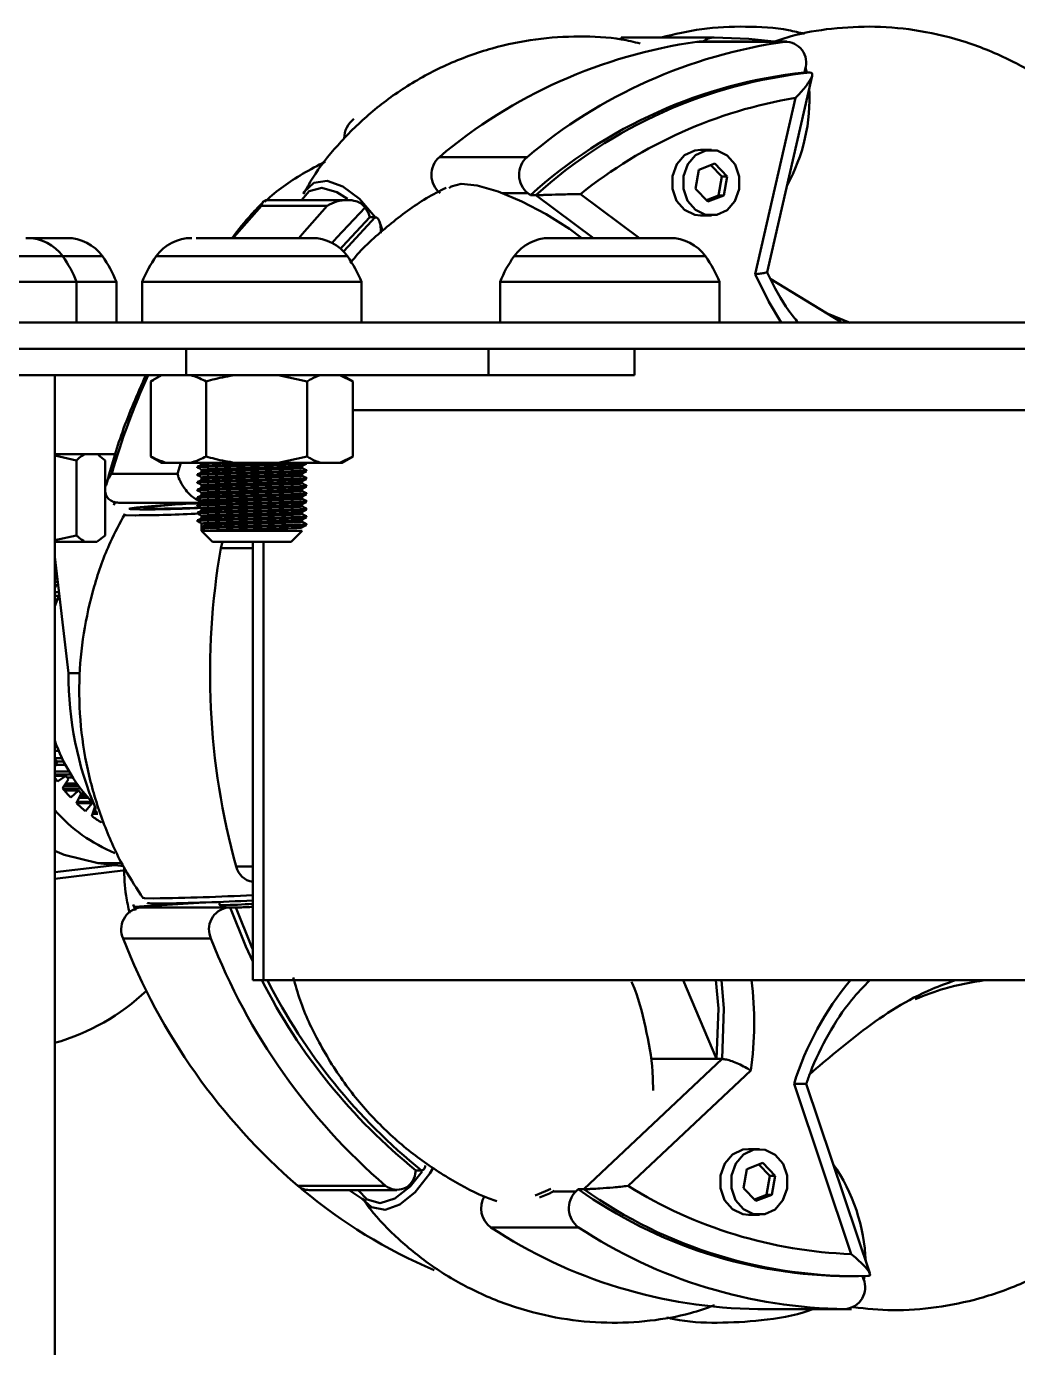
# Model space of a CAD drawing. Header units: millimetres. Extents: x 263 to 2983, y 441 to 2500.
# Drawn here: x 1021.9 to 1067.1, y 2439.3 to 2499.6 of the extents above; entities that cross this region are included whole.
import ezdxf

# ---------------------------------------------------------------- set-up
doc = ezdxf.new("R2010")
doc.units = ezdxf.units.MM
doc.header["$LTSCALE"] = 0.5
doc.layers.add('BOL', color=7, linetype='Continuous', lineweight=50)

msp = doc.modelspace()

# ---------------------------------------------------------------- linework, layer by layer
at = {"layer": 'BOL'}
for p, q in [((1048.983, 2499.096), (1049.216, 2499.096)), ((1049.104, 2499.087), (1048.983, 2499.096)), ((1049.225, 2499.096), (1053.225, 2499.096)), ((1052.444, 2498.901), (1052.545, 2498.907)), ((1056.444, 2498.901), (1052.444, 2498.901)), ((1056.545, 2498.907), (1052.545, 2498.907)), ((1055.64, 2488.393), (1057.692, 2497.348)), ((1057.347, 2497.498), (1057.382, 2497.652)), ((1057.597, 2497.498), (1057.347, 2497.498)), ((1055.092, 2488.294), (1056.936, 2496.342)), ((1053.098, 2493.976), (1052.598, 2493.976)), ((1040.696, 2493.645), (1044.696, 2493.645)), ((1052.524, 2493.062), (1052.371, 2492.195)), ((1053.251, 2493.343), (1052.524, 2493.062)), ((1053.575, 2492.757), (1053.069, 2493.273)), ((1053.825, 2492.757), (1053.251, 2493.343)), ((1053.422, 2491.889), (1053.575, 2492.757)), ((1053.575, 2492.757), (1053.825, 2492.757)), ((1053.672, 2491.889), (1053.825, 2492.757)), ((1044.732, 2491.992), (1043.573, 2491.992)), ((1044.732, 2491.992), (1044.848, 2491.906)), ((1045.098, 2491.906), (1044.848, 2491.906)), ((1047.725, 2489.95), (1045.098, 2491.906)), ((1047.13, 2491.955), (1049.823, 2489.95)), ((1052.371, 2492.195), (1052.945, 2491.609)), ((1052.876, 2491.679), (1053.422, 2491.889)), ((1052.945, 2491.609), (1053.672, 2491.889)), ((1053.422, 2491.889), (1053.672, 2491.889)), ((1035.581, 2491.418), (1032.581, 2491.418)), ((1036.502, 2491.683), (1032.834, 2491.683)), ((1037.476, 2491.045), (1037.525, 2490.896)), ((1037.775, 2490.896), (1037.525, 2490.896)), ((1038.114, 2490.264), (1037.971, 2490.689)), ((1052.598, 2490.976), (1053.098, 2490.976)), ((1021.838, 2489.95), (1021.894, 2489.95)), ((1021.894, 2489.95), (1023.707, 2489.95)), ((1029.61, 2489.95), (1033.186, 2489.95)), ((1032.517, 2489.95), (1032.956, 2489.95)), ((1033.186, 2489.95), (1034.884, 2489.95)), ((1045.727, 2489.95), (1046.651, 2489.95)), ((1046.651, 2489.95), (1050.518, 2489.95)), ((1050.518, 2489.95), (1051.207, 2489.95)), ((1014.79, 2489.116), (1023.518, 2489.116)), ((1023.518, 2489.116), (1025.331, 2489.116)), ((1027.78, 2489.116), (1028.108, 2489.116)), ((1028.108, 2489.116), (1036.508, 2489.116)), ((1044.103, 2489.116), (1051.734, 2489.116)), ((1051.734, 2489.116), (1052.831, 2489.116)), ((1014.154, 2487.95), (1024.154, 2487.95)), ((1024.154, 2486.096), (1024.154, 2487.95)), ((1024.154, 2487.95), (1025.967, 2487.95)), ((1025.967, 2486.096), (1025.967, 2487.95)), ((1027.144, 2487.95), (1027.144, 2486.096)), ((1027.144, 2487.95), (1027.52, 2487.95)), ((1027.52, 2487.95), (1037.144, 2487.95)), ((1037.144, 2486.096), (1037.144, 2487.95)), ((1043.467, 2487.95), (1043.467, 2486.096)), ((1043.467, 2487.95), (1052.21, 2487.95)), ((1052.21, 2487.95), (1053.467, 2487.95)), ((1053.467, 2486.096), (1053.467, 2487.95)), ((1055.814, 2488.077), (1058.999, 2486.124)), ((1058.356, 2486.518), (1059.431, 2486.076)), ((1174.154, 2486.096), (444.154, 2486.096)), ((1174.154, 2484.896), (444.154, 2484.896)), ((1029.154, 2484.896), (1029.154, 2483.696)), ((1042.934, 2484.896), (1042.934, 2483.696)), ((1049.595, 2483.696), (1049.595, 2484.896)), ((1009.154, 2483.696), (1029.154, 2483.696)), ((1023.154, 2283.896), (1023.154, 2483.696)), ((1028.025, 2483.696), (1027.525, 2483.407)), ((1027.661, 2483.469), (1027.532, 2483.407)), ((1029.154, 2483.696), (1042.934, 2483.696)), ((1033.345, 2483.696), (1034.67, 2483.407)), ((1036.157, 2483.696), (1036.756, 2483.407)), ((1036.763, 2483.407), (1036.263, 2483.696)), ((1042.934, 2483.696), (1049.595, 2483.696)), ((1027.532, 2483.407), (1027.532, 2479.985)), ((1030.059, 2483.407), (1030.059, 2479.985)), ((1034.67, 2483.407), (1034.67, 2479.985)), ((1036.756, 2483.407), (1036.756, 2479.985)), ((1110.625, 2482.096), (1036.756, 2482.096)), ((1025.933, 2480.096), (1023.154, 2480.096)), ((1023.154, 2480.031), (1024.153, 2479.807)), ((1024.153, 2479.807), (1024.153, 2476.385)), ((1025.151, 2480.042), (1025.456, 2479.807)), ((1025.456, 2479.807), (1025.456, 2476.385)), ((1027.525, 2479.985), (1028.025, 2479.696)), ((1027.661, 2479.923), (1027.532, 2479.985)), ((1033.345, 2479.696), (1034.67, 2479.985)), ((1036.157, 2479.696), (1036.756, 2479.985)), ((1036.263, 2479.696), (1036.763, 2479.985)), ((1028.258, 2479.696), (1028.025, 2479.696)), ((1028.258, 2479.696), (1029.333, 2479.696)), ((1028.756, 2479.19), (1028.905, 2479.696)), ((1031.384, 2479.696), (1029.333, 2479.696)), ((1029.844, 2479.696), (1029.844, 2479.637)), ((1029.844, 2479.374), (1029.844, 2479.287)), ((1031.384, 2479.696), (1033.345, 2479.696)), ((1035.27, 2479.696), (1033.345, 2479.696)), ((1034.444, 2479.462), (1034.444, 2479.548)), ((1034.444, 2479.112), (1034.444, 2479.198)), ((1035.27, 2479.696), (1036.157, 2479.696)), ((1036.263, 2479.696), (1036.157, 2479.696)), ((1025.756, 2479.19), (1028.756, 2479.19)), ((1029.844, 2479.024), (1029.844, 2478.937)), ((1029.844, 2478.674), (1029.844, 2478.587)), ((1034.444, 2478.762), (1034.444, 2478.848)), ((1029.844, 2478.324), (1029.844, 2478.237)), ((1034.444, 2478.412), (1034.444, 2478.498)), ((1034.444, 2478.062), (1034.444, 2478.148)), ((1025.908, 2477.95), (1025.853, 2477.761)), ((1026.078, 2477.876), (1029.866, 2477.876)), ((1026.545, 2477.599), (1026.604, 2477.578)), ((1027.375, 2477.605), (1027.626, 2477.6)), ((1029.367, 2477.844), (1029.363, 2477.876)), ((1029.821, 2477.921), (1029.844, 2477.914)), ((1029.844, 2477.974), (1029.844, 2477.887)), ((1029.844, 2477.624), (1029.844, 2477.537)), ((1034.444, 2477.712), (1034.444, 2477.798)), ((1034.444, 2477.362), (1034.444, 2477.448)), ((1029.844, 2477.274), (1029.844, 2477.187)), ((1029.844, 2476.924), (1029.844, 2476.751)), ((1034.444, 2477.012), (1034.444, 2477.098)), ((1023.154, 2476.161), (1024.153, 2476.385)), ((1025.082, 2476.096), (1025.456, 2476.385)), ((1029.842, 2476.705), (1029.842, 2476.749)), ((1029.844, 2476.704), (1029.844, 2476.596)), ((1029.844, 2476.596), (1030.344, 2476.096)), ((1029.844, 2476.596), (1034.444, 2476.596)), ((1033.944, 2476.096), (1034.444, 2476.596)), ((1024.527, 2476.096), (1023.154, 2476.096)), ((1024.527, 2476.096), (1025.082, 2476.096)), ((1030.344, 2476.096), (1033.944, 2476.096)), ((1032.183, 2475.802), (1030.73, 2475.802)), ((1032.183, 2476.096), (1032.183, 2456.096)), ((1032.683, 2456.096), (1032.683, 2476.096)), ((1023.779, 2470.096), (1023.154, 2475.41)), ((1023.154, 2474.693), (1023.238, 2474.693)), ((1023.154, 2474.425), (1023.27, 2474.425)), ((1023.154, 2474.272), (1023.288, 2474.272)), ((1023.154, 2474.183), (1023.223, 2474.104)), ((1023.223, 2474.104), (1023.154, 2473.981)), ((1023.154, 2473.794), (1023.344, 2473.794)), ((1023.209, 2474.12), (1023.306, 2474.12)), ((1023.336, 2473.626), (1023.154, 2473.16)), ((1023.154, 2473.626), (1023.337, 2473.626)), ((1023.154, 2473.459), (1023.268, 2473.459)), ((1023.779, 2470.096), (1024.315, 2470.096)), ((1023.154, 2466.737), (1023.266, 2466.737)), ((1023.154, 2466.566), (1023.336, 2466.566)), ((1023.154, 2466.562), (1023.338, 2466.562)), ((1023.154, 2466.231), (1023.488, 2466.231)), ((1023.154, 2466.145), (1023.182, 2466.159)), ((1023.154, 2466.159), (1023.182, 2466.159)), ((1023.154, 2465.846), (1023.279, 2465.993)), ((1023.182, 2466.159), (1023.279, 2465.993)), ((1023.231, 2466.076), (1023.564, 2466.076)), ((1023.154, 2465.617), (1023.813, 2465.617)), ((1023.154, 2465.479), (1023.896, 2465.479)), ((1023.154, 2465.411), (1023.668, 2465.411)), ((1023.217, 2465.92), (1023.644, 2465.92)), ((1023.287, 2465.158), (1023.668, 2465.411)), ((1023.668, 2465.411), (1023.782, 2465.261)), ((1023.723, 2465.34), (1023.983, 2465.34)), ((1023.517, 2464.857), (1023.782, 2465.261)), ((1023.535, 2464.834), (1024.335, 2464.834)), ((1023.581, 2464.955), (1024.246, 2464.955)), ((1023.611, 2464.743), (1024.233, 2464.743)), ((1023.659, 2465.073), (1024.161, 2465.073)), ((1023.884, 2464.434), (1024.233, 2464.743)), ((1024.233, 2464.743), (1024.364, 2464.611)), ((1024.146, 2464.17), (1024.364, 2464.611)), ((1024.152, 2464.164), (1024.869, 2464.164)), ((1024.176, 2464.231), (1024.842, 2464.231)), ((1024.265, 2464.412), (1024.678, 2464.412)), ((1024.314, 2464.511), (1024.593, 2464.511)), ((1024.363, 2464.609), (1024.512, 2464.609)), ((1024.557, 2463.806), (1024.869, 2464.164)), ((1024.846, 2463.583), (1024.992, 2463.994)), ((1024.882, 2463.685), (1025.125, 2463.685)), ((1024.938, 2463.842), (1025.057, 2463.842)), ((1024.947, 2463.757), (1024.945, 2463.842)), ((1024.947, 2463.757), (1025.093, 2463.757)), ((1024.947, 2463.757), (1025.104, 2463.733)), ((1024.957, 2463.894), (1025.034, 2463.894)), ((1024.975, 2463.945), (1025.012, 2463.945)), ((1025.295, 2463.284), (1025.305, 2463.298)), ((1023.154, 2461.024), (1025.904, 2461.35)), ((1026.294, 2461.304), (1025.133, 2461.442)), ((1025.133, 2461.442), (1026.229, 2461.442)), ((1031.429, 2461.276), (1032.183, 2461.276)), ((1023.154, 2460.727), (1026.39, 2461.111)), ((1026.735, 2459.548), (1026.838, 2459.283)), ((1026.908, 2459.416), (1027.158, 2459.416)), ((1027.02, 2459.407), (1027.158, 2459.416)), ((1027.02, 2459.407), (1031.02, 2459.407)), ((1027.328, 2459.475), (1029.725, 2459.63)), ((1030.664, 2459.665), (1030.671, 2459.529)), ((1031.02, 2459.407), (1031.158, 2459.416)), ((1031.408, 2459.416), (1031.158, 2459.416)), ((1030.282, 2457.991), (1026.282, 2457.991)), ((1032.183, 2456.096), (1032.683, 2456.096)), ((1110.625, 2456.096), (1032.683, 2456.096)), ((1053.338, 2452.502), (1051.817, 2456.096)), ((1047.279, 2446.565), (1053.588, 2452.502)), ((1053.338, 2452.502), (1050.324, 2452.502)), ((1053.588, 2452.502), (1053.338, 2452.502)), ((1054.895, 2451.971), (1049.306, 2446.712)), ((1059.473, 2443.606), (1056.868, 2451.369)), ((1060.322, 2442.727), (1057.421, 2451.373)), ((1055.287, 2448.394), (1054.787, 2448.394)), ((1039.363, 2446.687), (1039.908, 2447.374)), ((1039.629, 2447.421), (1039.594, 2447.267)), ((1039.879, 2447.421), (1039.629, 2447.421)), ((1054.713, 2447.481), (1054.56, 2446.614)), ((1055.44, 2447.762), (1054.713, 2447.481)), ((1055.764, 2447.175), (1055.258, 2447.691)), ((1056.014, 2447.175), (1055.44, 2447.762)), ((1034.244, 2446.717), (1038.244, 2446.717)), ((1055.611, 2446.308), (1055.764, 2447.175)), ((1055.764, 2447.175), (1056.014, 2447.175)), ((1055.861, 2446.308), (1056.014, 2447.175)), ((1034.347, 2446.642), (1034.44, 2446.553)), ((1034.757, 2446.523), (1038.757, 2446.523)), ((1045.257, 2446.188), (1045.712, 2446.372)), ((1045.712, 2446.372), (1045.932, 2446.481)), ((1045.899, 2446.465), (1046.922, 2446.465)), ((1047.029, 2446.565), (1046.922, 2446.465)), ((1047.279, 2446.565), (1047.029, 2446.565)), ((1054.56, 2446.614), (1055.134, 2446.027)), ((1055.066, 2446.097), (1055.611, 2446.308)), ((1055.134, 2446.027), (1055.861, 2446.308)), ((1055.611, 2446.308), (1055.861, 2446.308)), ((1054.787, 2445.394), (1055.287, 2445.394)), ((1047.045, 2444.818), (1043.045, 2444.818)), ((1059.354, 2442.596), (1059.604, 2442.596)), ((1060.037, 2442.458), (1059.989, 2442.6)), ((1060.083, 2442.602), (1060.047, 2442.425)), ((1055.225, 2441.096), (1059.225, 2441.096)), ((1059.234, 2441.096), (1059.483, 2441.096))]:
    msp.add_line(p, q, dxfattribs=at)
at = {"layer": 'BOL', "flags": 128}
for points in [[(1048.894, 2499.022), (1049.016, 2499.067), (1049.225, 2499.096)], [(1053.225, 2499.096), (1054.815, 2499.029), (1055.963, 2498.907)], [(1056.225, 2498.907), (1056.013, 2498.908), (1056.008, 2498.907)], [(1057.454, 2497.498), (1057.438, 2497.559), (1057.394, 2497.713)], [(1052.598, 2493.976), (1052.35, 2493.948), (1051.881, 2493.726), (1051.521, 2493.314), (1051.325, 2492.775), (1051.323, 2492.189), (1051.515, 2491.648), (1051.872, 2491.232), (1052.339, 2491.006), (1052.598, 2490.976)], [(1054.371, 2492.177), (1054.373, 2492.762), (1054.181, 2493.304), (1053.824, 2493.719), (1053.357, 2493.946), (1052.85, 2493.948), (1052.381, 2493.726), (1052.021, 2493.314), (1051.825, 2492.775), (1051.823, 2492.189), (1052.015, 2491.648), (1052.372, 2491.232), (1052.839, 2491.006), (1053.346, 2491.003), (1053.815, 2491.225), (1054.175, 2491.637), (1054.371, 2492.177)], [(1037.807, 2490.865), (1037.788, 2490.892), (1037.051, 2491.734), (1036.296, 2492.303), (1035.586, 2492.554), (1034.977, 2492.466), (1034.519, 2492.045), (1034.486, 2491.992)], [(1036.51, 2491.738), (1036.025, 2492.047), (1035.335, 2492.24), (1034.761, 2492.081), (1034.405, 2491.683)], [(1041.148, 2492.217), (1041.228, 2492.299), (1041.683, 2492.424), (1042.419, 2492.344), (1043.371, 2492.067), (1044.454, 2491.617), (1045.571, 2491.034), (1046.624, 2490.37), (1047.2, 2489.945)], [(1032.581, 2491.418), (1031.446, 2490.13), (1031.297, 2489.95)], [(1034.304, 2489.958), (1034.446, 2490.13), (1035.581, 2491.418)], [(1037.315, 2491.348), (1036.027, 2489.975), (1035.809, 2489.723)], [(1036.194, 2489.461), (1036.281, 2489.562), (1037.525, 2490.896)], [(1036.332, 2489.329), (1036.531, 2489.562), (1037.775, 2490.896)], [(1056.289, 2486.096), (1055.714, 2487.038), (1055.092, 2488.294)], [(1029.678, 2477.862), (1029.678, 2477.861), (1028.519, 2477.791), (1027.563, 2477.722), (1026.892, 2477.659), (1026.568, 2477.61), (1026.545, 2477.599)], [(1026.604, 2477.578), (1026.619, 2477.577), (1027.04, 2477.564)], [(1027.209, 2477.631), (1027.261, 2477.612), (1027.375, 2477.605)], [(1026.306, 2477.336), (1026.398, 2477.313), (1026.832, 2477.3)], [(1030.73, 2475.802), (1030.796, 2476.032), (1030.825, 2476.096)], [(1025.133, 2461.442), (1023.592, 2461.816), (1023.154, 2461.996)], [(1027.175, 2459.849), (1027.243, 2459.84), (1027.677, 2459.827)], [(1030.671, 2459.529), (1030.679, 2459.526), (1030.805, 2459.522)], [(1032.183, 2456.956), (1031.872, 2457.637), (1031.158, 2459.416)], [(1032.183, 2457.501), (1032.122, 2457.637), (1031.408, 2459.416)], [(1053.338, 2452.502), (1053.421, 2454.8), (1053.308, 2456.096)], [(1053.588, 2452.502), (1053.671, 2454.8), (1053.558, 2456.096)], [(1054.787, 2448.394), (1054.539, 2448.367), (1054.07, 2448.145), (1053.71, 2447.733), (1053.514, 2447.193), (1053.512, 2446.608), (1053.704, 2446.066), (1054.061, 2445.651), (1054.528, 2445.425), (1054.787, 2445.394)], [(1056.56, 2446.596), (1056.562, 2447.181), (1056.37, 2447.722), (1056.013, 2448.138), (1055.546, 2448.364), (1055.039, 2448.367), (1054.57, 2448.145), (1054.21, 2447.733), (1054.014, 2447.193), (1054.012, 2446.608), (1054.204, 2446.066), (1054.561, 2445.651), (1055.028, 2445.425), (1055.535, 2445.422), (1056.004, 2445.644), (1056.364, 2446.056), (1056.56, 2446.596)], [(1039.599, 2446.426), (1040.259, 2447.279), (1040.417, 2447.54)], [(1036.995, 2446.523), (1037.408, 2446.089), (1038, 2445.93), (1038.671, 2446.135), (1039.363, 2446.687)], [(1037.341, 2446.023), (1037.173, 2446.131), (1036.589, 2446.523)], [(1037.18, 2446.124), (1037.608, 2445.748), (1038.218, 2445.628), (1038.9, 2445.86), (1039.599, 2446.426)], [(1045.068, 2446.269), (1045.543, 2446.47), (1045.786, 2446.586)]]:
    msp.add_lwpolyline(points, dxfattribs=at)
at = {"layer": 'BOL'}
for centre, radius, start, end in [((1053.228, 2498.302), 0.794, 90.24601, 130.2745), ((1055.706, 2475.852), 23.278, 98.05553, 130.15094), ((1059.706, 2475.852), 23.278, 98.05553, 130.15094), ((1056.469, 2497.943), 0.958, 342.31242, 91.47023), ((1059.677, 2475.524), 22.097, 96.0547, 132.15191), ((1059.927, 2475.524), 22.097, 96.05469, 132.15192), ((1049.293, 2496.341), 8.283, 331.09498, 3.09156), ((1060.432, 2475.375), 21.257, 99.46687, 128.73954), ((1037.406, 2494.525), 1.046, 125.23883, 181.97652), ((1041.416, 2492.834), 1.084, 131.58778, 230.91023), ((1045.416, 2492.834), 1.084, 131.58778, 230.91023), ((1036.491, 2490.718), 1.037, 18.37341, 37.39251), ((1021.894, 2487.95), 2, 35.69246, 90), ((1023.707, 2487.95), 2, 35.69246, 90), ((1029.404, 2487.95), 2, 90, 144.30754), ((1034.884, 2487.95), 2, 35.69246, 90), ((1045.727, 2487.95), 2, 90, 144.30754), ((1051.207, 2487.95), 2, 35.69246, 90), ((1019.154, 2485.981), 5.373, 21.48631, 35.69246), ((1020.967, 2485.981), 5.373, 21.48631, 35.69246), ((1032.144, 2485.981), 5.373, 144.30754, 158.51369), ((1032.144, 2485.981), 5.373, 21.48631, 35.69246), ((1048.467, 2485.981), 5.373, 144.30754, 158.51369), ((1048.467, 2485.981), 5.373, 21.48631, 35.69246), ((1056.072, 2470.541), 31.526, 155.3371, 164.07681), ((1026.079, 2478.637), 0.76, 250.1883, 269.93619), ((1026.513, 2549.124), 71.562, 270.42214, 272.65995), ((1030.123, 2458.475), 19.376, 91.00077, 98.64949), ((1027.19, 2536.873), 59.274, 270.42222, 272.51777), ((1026.311, 2551.439), 74.141, 270.40252, 272.65199), ((1063.531, 2470.1), 33.293, 170.13858, 195.3688), ((1039.564, 2470.061), 15.784, 179.87268, 202.90357), ((1030.812, 2469.741), 8.123, 199.47739, 223.64031), ((1029.466, 2469.63), 7.628, 214.15078, 215.89734), ((1029.196, 2469.421), 7.286, 218.79205, 223.19653), ((1028.907, 2469.138), 6.881, 226.21492, 230.79203), ((1028.801, 2468.845), 7.535, 221.46037, 247.33186), ((1028.681, 2468.845), 6.511, 233.91802, 238.66894), ((1032.311, 2461.48), 0.906, 193.0216, 261.84519), ((1026.367, 2565.463), 105.644, 270.71071, 273.15583), ((1027.192, 2458.417), 1.005, 99.8148, 205.08225), ((1026.64, 2560.325), 100.741, 270.72192, 273.1537), ((1031.192, 2458.417), 1.005, 99.81506, 205.08222), ((1030.398, 2486.209), 26.69, 270.8743, 273.8349), ((1052.893, 2468.337), 28.552, 201.24455, 229.21958), ((1056.893, 2468.337), 28.552, 201.24455, 229.21958), ((1056.324, 2468.119), 26.592, 206.88047, 231.1099), ((1056.574, 2468.119), 26.592, 206.88047, 231.1099), ((1039.262, 2454.179), 15.788, 351.96189, 6.97332), ((1070.341, 2447.105), 14.132, 140.48776, 162.43873), ((1020.396, 2462.942), 10.094, 285.85317, 313.48396), ((1038.764, 2447.372), 0.836, 231.57278, 352.82138), ((1051.843, 2442.962), 8.3, 2.18369, 34.9137), ((1034.762, 2447.312), 0.789, 228.96247, 269.60158), ((1060.209, 2464.208), 20.615, 238.06877, 267.95132), ((1049.897, 2465.045), 24.101, 230.1086, 246.94999), ((1043.688, 2445.695), 1.088, 149.43322, 233.77501), ((1047.681, 2445.693), 1.082, 134.52659, 233.99284), ((1059.467, 2464.07), 21.474, 234.60368, 269.69678), ((1059.702, 2464.038), 21.44, 234.5893, 271.43076), ((1055.465, 2463.674), 22.579, 236.62917, 269.39092), ((1059.465, 2463.674), 22.579, 236.62917, 269.39091), ((1059.123, 2442.08), 0.989, 275.89626, 22.47168)]:
    msp.add_arc(centre, radius, start, end, dxfattribs=at)
for points, knots in [([(1049.852, 2498.827), (1049.568, 2498.892), (1048.671, 2499.099), (1047.061, 2499.18), (1045.079, 2499.059), (1043.031, 2498.631), (1041.013, 2497.896), (1039.114, 2496.862), (1037.448, 2495.619), (1036.051, 2494.219), (1035.064, 2492.982), (1034.631, 2492.197), (1034.494, 2491.948)], [0, 0, 0, 0, 0.0499081, 0.1580251, 0.2684966, 0.3803319, 0.5031782, 0.6219453, 0.7362636, 0.8461039, 0.9512077, 1, 1, 1, 1]), ([(1057.346, 2499.267), (1057.106, 2499.325), (1056.237, 2499.535), (1054.654, 2499.621), (1052.693, 2499.545), (1051.423, 2499.242), (1050.809, 2499.096)], [0, 0, 0, 0, 0.1139043, 0.4128289, 0.7159685, 1, 1, 1, 1]), ([(1071.687, 2493.91), (1071.573, 2494.074), (1071.107, 2494.748), (1070.045, 2495.814), (1068.522, 2497.05), (1066.733, 2498.11), (1064.753, 2498.925), (1062.653, 2499.438), (1060.583, 2499.637), (1058.607, 2499.534), (1057.064, 2499.282), (1056.235, 2498.994), (1055.984, 2498.907)], [0, 0, 0, 0, 0.035347, 0.144584, 0.256516, 0.370027, 0.495512, 0.616918, 0.733798, 0.846097, 0.953574, 1, 1, 1, 1]), ([(1056.936, 2496.342), (1056.937, 2496.344), (1057.099, 2496.509), (1057.369, 2496.808), (1057.627, 2497.166), (1057.709, 2497.375), (1057.696, 2497.479), (1057.63, 2497.492), (1057.597, 2497.498)], [0, 0, 0, 0, 0.002967, 0.336036, 0.617245, 0.785586, 0.892375, 1, 1, 1, 1]), ([(1035.492, 2493.435), (1035.147, 2493.253), (1034.188, 2492.747), (1033.267, 2492.11), (1032.752, 2491.614), (1032.74, 2491.603)], [0, 0, 0, 0, 0.3554348, 0.9860045, 1, 1, 1, 1]), ([(1041.007, 2492.245), (1040.703, 2492.089), (1039.784, 2491.619), (1038.392, 2490.556), (1037.228, 2489.549), (1036.706, 2488.898), (1036.626, 2488.799)], [0, 0, 0, 0, 0.18357, 0.555899, 0.932395, 1, 1, 1, 1]), ([(1047.13, 2491.955), (1047.128, 2491.955), (1046.914, 2491.952), (1046.492, 2491.943), (1045.913, 2491.926), (1045.504, 2491.914), (1045.243, 2491.908), (1045.147, 2491.907), (1045.098, 2491.906)], [0, 0, 0, 0, 0.002989, 0.336066, 0.617248, 0.785602, 0.892391, 1, 1, 1, 1]), ([(1032.683, 2491.609), (1032.498, 2491.421), (1031.986, 2490.905), (1031.533, 2490.321), (1031.244, 2489.95)], [0, 0, 0, 0, 0.363227, 1, 1, 1, 1]), ([(1032.581, 2491.418), (1032.581, 2491.419), (1032.599, 2491.498), (1032.654, 2491.637), (1032.773, 2491.666), (1032.834, 2491.682)], [0, 0, 0, 0, 0.006451, 0.494058, 1, 1, 1, 1]), ([(1037.315, 2491.348), (1037.256, 2491.41), (1037.136, 2491.534), (1036.851, 2491.654), (1036.465, 2491.705), (1036.011, 2491.63), (1035.716, 2491.499), (1035.583, 2491.419), (1035.581, 2491.418)], [0, 0, 0, 0, 0.1395173, 0.2783483, 0.4740429, 0.7427104, 0.9966546, 1, 1, 1, 1]), ([(1037.775, 2490.896), (1037.813, 2490.887), (1037.889, 2490.868), (1037.974, 2490.71), (1038.028, 2490.481), (1038.023, 2490.271), (1038.02, 2490.177)], [0, 0, 0, 0, 0.2063357, 0.4110505, 0.7337618, 1, 1, 1, 1]), ([(1055.092, 2488.294), (1055.094, 2488.294), (1055.182, 2488.306), (1055.357, 2488.328), (1055.544, 2488.361), (1055.643, 2488.387), (1055.632, 2488.395), (1055.628, 2488.398)], [0, 0, 0, 0, 0.0067218, 0.2665959, 0.5706109, 0.8556217, 1, 1, 1, 1]), ([(1057.055, 2486.096), (1056.913, 2486.27), (1056.378, 2486.926), (1055.939, 2487.739), (1055.658, 2488.367), (1055.641, 2488.404)], [0, 0, 0, 0, 0.253447, 0.955885, 1, 1, 1, 1]), ([(1027.309, 2483.696), (1026.932, 2482.838), (1026.219, 2481.218), (1025.73, 2479.494), (1025.5, 2478.684)], [0, 0, 0, 0, 0.5298901, 1, 1, 1, 1]), ([(1029.333, 2483.696), (1029.368, 2483.686), (1029.614, 2483.621), (1029.854, 2483.506), (1030.059, 2483.407)], [0, 0, 0, 0, 0.146019, 1, 1, 1, 1]), ([(1030.059, 2483.407), (1030.194, 2483.445), (1030.629, 2483.568), (1031.076, 2483.643), (1031.384, 2483.696)], [0, 0, 0, 0, 0.309695, 1, 1, 1, 1]), ([(1034.67, 2483.407), (1034.731, 2483.445), (1034.928, 2483.568), (1035.13, 2483.643), (1035.27, 2483.696)], [0, 0, 0, 0, 0.309687, 1, 1, 1, 1]), ([(1024.153, 2479.807), (1024.191, 2479.845), (1024.314, 2479.968), (1024.44, 2480.043), (1024.527, 2480.096)], [0, 0, 0, 0, 0.309676, 1, 1, 1, 1]), ([(1027.532, 2479.985), (1027.674, 2479.914), (1027.914, 2479.795), (1028.159, 2479.725), (1028.258, 2479.696)], [0, 0, 0, 0, 0.592724, 1, 1, 1, 1]), ([(1029.333, 2479.696), (1029.368, 2479.705), (1029.614, 2479.77), (1029.854, 2479.886), (1030.059, 2479.985)], [0, 0, 0, 0, 0.146017, 1, 1, 1, 1]), ([(1030.059, 2479.985), (1030.194, 2479.947), (1030.629, 2479.824), (1031.076, 2479.748), (1031.384, 2479.696)], [0, 0, 0, 0, 0.309691, 1, 1, 1, 1]), ([(1034.67, 2479.985), (1034.731, 2479.947), (1034.928, 2479.824), (1035.13, 2479.748), (1035.27, 2479.696)], [0, 0, 0, 0, 0.309683, 1, 1, 1, 1]), ([(1029.749, 2479.473), (1029.71, 2479.476), (1029.58, 2479.488), (1029.786, 2479.505), (1030.291, 2479.525), (1031.049, 2479.547), (1032, 2479.567), (1033.043, 2479.591), (1033.929, 2479.615), (1034.508, 2479.635), (1034.584, 2479.65), (1034.621, 2479.657)], [0, 0, 0, 0, 0.052786, 0.174976, 0.285529, 0.399319, 0.508989, 0.640583, 0.773148, 0.887958, 1, 1, 1, 1]), ([(1029.749, 2479.123), (1029.71, 2479.126), (1029.58, 2479.138), (1029.786, 2479.155), (1030.291, 2479.175), (1031.049, 2479.197), (1032, 2479.217), (1033.043, 2479.241), (1033.929, 2479.265), (1034.508, 2479.285), (1034.584, 2479.3), (1034.621, 2479.307)], [0, 0, 0, 0, 0.052729, 0.174924, 0.285482, 0.399278, 0.508952, 0.640552, 0.773123, 0.887939, 1, 1, 1, 1]), ([(1029.655, 2479.527), (1029.69, 2479.534), (1029.756, 2479.549), (1030.299, 2479.569), (1031.047, 2479.591), (1032, 2479.611), (1033.043, 2479.634), (1033.925, 2479.659), (1034.475, 2479.677), (1034.547, 2479.69), (1034.578, 2479.696)], [0, 0, 0, 0, 0.1327007, 0.2527627, 0.3763413, 0.4954442, 0.6383579, 0.7823265, 0.9070122, 1, 1, 1, 1]), ([(1029.655, 2479.177), (1029.69, 2479.184), (1029.756, 2479.199), (1030.299, 2479.219), (1031.046, 2479.241), (1032.001, 2479.261), (1033.038, 2479.284), (1033.943, 2479.309), (1034.474, 2479.329), (1034.694, 2479.345), (1034.632, 2479.353), (1034.632, 2479.353)], [0, 0, 0, 0, 0.127815, 0.243457, 0.362485, 0.477203, 0.614855, 0.753523, 0.873619, 0.998632, 1, 1, 1, 1]), ([(1029.87, 2479.628), (1029.839, 2479.61), (1029.778, 2479.573), (1029.714, 2479.537), (1029.683, 2479.519)], [0, 0, 0, 0, 0.5009506, 1, 1, 1, 1]), ([(1029.87, 2479.278), (1029.839, 2479.26), (1029.778, 2479.223), (1029.714, 2479.187), (1029.683, 2479.169)], [0, 0, 0, 0, 0.500893, 1, 1, 1, 1]), ([(1029.697, 2479.473), (1029.729, 2479.455), (1029.793, 2479.418), (1029.854, 2479.382), (1029.884, 2479.364)], [0, 0, 0, 0, 0.501147, 1, 1, 1, 1]), ([(1029.85, 2479.637), (1029.882, 2479.644), (1029.946, 2479.658), (1030.398, 2479.677), (1030.832, 2479.69), (1031.029, 2479.696)], [0, 0, 0, 0, 0.368656, 0.713315, 1, 1, 1, 1]), ([(1029.85, 2479.374), (1029.882, 2479.382), (1029.943, 2479.396), (1030.44, 2479.416), (1031.13, 2479.438), (1032.012, 2479.458), (1032.974, 2479.481), (1033.793, 2479.506), (1034.329, 2479.526), (1034.399, 2479.541), (1034.433, 2479.548)], [0, 0, 0, 0, 0.1253281, 0.2424981, 0.3631035, 0.4793356, 0.6188051, 0.7593061, 0.8809813, 1, 1, 1, 1]), ([(1029.85, 2479.287), (1029.882, 2479.294), (1029.943, 2479.308), (1030.44, 2479.328), (1031.13, 2479.35), (1032.012, 2479.37), (1032.971, 2479.394), (1033.805, 2479.418), (1034.3, 2479.438), (1034.5, 2479.455), (1034.434, 2479.463), (1034.428, 2479.464)], [0, 0, 0, 0, 0.122894, 0.2377883, 0.3560513, 0.470026, 0.6067868, 0.7445589, 0.863871, 0.9880746, 1, 1, 1, 1]), ([(1029.85, 2479.024), (1029.882, 2479.032), (1029.943, 2479.046), (1030.44, 2479.066), (1031.13, 2479.088), (1032.012, 2479.108), (1032.974, 2479.131), (1033.793, 2479.156), (1034.329, 2479.176), (1034.399, 2479.191), (1034.433, 2479.198)], [0, 0, 0, 0, 0.125317, 0.242477, 0.363073, 0.479295, 0.618752, 0.759241, 0.880906, 1, 1, 1, 1]), ([(1034.443, 2479.548), (1034.475, 2479.566), (1034.538, 2479.602), (1034.601, 2479.639), (1034.633, 2479.657)], [0, 0, 0, 0, 0.4981179, 1, 1, 1, 1]), ([(1034.443, 2479.198), (1034.475, 2479.216), (1034.538, 2479.252), (1034.601, 2479.289), (1034.633, 2479.307)], [0, 0, 0, 0, 0.498367, 1, 1, 1, 1]), ([(1034.632, 2479.355), (1034.6, 2479.373), (1034.538, 2479.409), (1034.475, 2479.445), (1034.444, 2479.463)], [0, 0, 0, 0, 0.503345, 1, 1, 1, 1]), ([(1025.756, 2479.19), (1025.755, 2479.189), (1025.666, 2479.077), (1025.517, 2478.836), (1025.431, 2478.488), (1025.485, 2478.211), (1025.616, 2478.021), (1025.753, 2477.955), (1025.821, 2477.921)], [0, 0, 0, 0, 0.003372, 0.257327, 0.525957, 0.721663, 0.86051, 1, 1, 1, 1]), ([(1029.821, 2477.921), (1029.746, 2477.955), (1029.594, 2478.021), (1029.348, 2478.211), (1029.087, 2478.488), (1028.87, 2478.836), (1028.782, 2479.076), (1028.756, 2479.189), (1028.756, 2479.19)], [0, 0, 0, 0, 0.139496, 0.278337, 0.474038, 0.742684, 0.996669, 1, 1, 1, 1]), ([(1029.749, 2478.773), (1029.71, 2478.776), (1029.58, 2478.788), (1029.786, 2478.805), (1030.291, 2478.825), (1031.049, 2478.847), (1032, 2478.867), (1033.043, 2478.891), (1033.929, 2478.915), (1034.508, 2478.935), (1034.584, 2478.95), (1034.621, 2478.957)], [0, 0, 0, 0, 0.052671, 0.174872, 0.285435, 0.399236, 0.508915, 0.640521, 0.773098, 0.887919, 1, 1, 1, 1]), ([(1029.748, 2478.423), (1029.71, 2478.426), (1029.58, 2478.438), (1029.786, 2478.455), (1030.291, 2478.475), (1031.049, 2478.497), (1032, 2478.517), (1033.043, 2478.541), (1033.929, 2478.565), (1034.508, 2478.585), (1034.584, 2478.6), (1034.621, 2478.607)], [0, 0, 0, 0, 0.052615, 0.174823, 0.285392, 0.3992, 0.508885, 0.640499, 0.773084, 0.887912, 1, 1, 1, 1]), ([(1029.655, 2478.827), (1029.69, 2478.834), (1029.756, 2478.849), (1030.299, 2478.869), (1031.046, 2478.891), (1032.001, 2478.911), (1033.038, 2478.934), (1033.943, 2478.959), (1034.474, 2478.979), (1034.694, 2478.995), (1034.632, 2479.003), (1034.632, 2479.003)], [0, 0, 0, 0, 0.127815, 0.243457, 0.362485, 0.477203, 0.614855, 0.753523, 0.873619, 0.998632, 1, 1, 1, 1]), ([(1029.655, 2478.477), (1029.69, 2478.484), (1029.756, 2478.499), (1030.299, 2478.519), (1031.046, 2478.541), (1032.001, 2478.561), (1033.038, 2478.584), (1033.943, 2478.609), (1034.474, 2478.629), (1034.694, 2478.645), (1034.632, 2478.653), (1034.632, 2478.653)], [0, 0, 0, 0, 0.127815, 0.243457, 0.362485, 0.477203, 0.614855, 0.753523, 0.873619, 0.998632, 1, 1, 1, 1]), ([(1029.87, 2478.928), (1029.839, 2478.91), (1029.778, 2478.874), (1029.714, 2478.837), (1029.683, 2478.819)], [0, 0, 0, 0, 0.500724, 1, 1, 1, 1]), ([(1029.697, 2479.123), (1029.729, 2479.105), (1029.792, 2479.068), (1029.854, 2479.032), (1029.884, 2479.014)], [0, 0, 0, 0, 0.500997, 1, 1, 1, 1]), ([(1029.697, 2478.773), (1029.729, 2478.755), (1029.792, 2478.718), (1029.854, 2478.682), (1029.884, 2478.664)], [0, 0, 0, 0, 0.5008706, 1, 1, 1, 1]), ([(1029.85, 2478.937), (1029.882, 2478.944), (1029.943, 2478.958), (1030.44, 2478.978), (1031.13, 2479), (1032.012, 2479.02), (1032.971, 2479.044), (1033.805, 2479.068), (1034.3, 2479.088), (1034.5, 2479.105), (1034.434, 2479.113), (1034.428, 2479.114)], [0, 0, 0, 0, 0.122884, 0.237769, 0.356022, 0.469987, 0.606736, 0.744497, 0.863799, 0.987992, 1, 1, 1, 1]), ([(1029.85, 2478.674), (1029.882, 2478.682), (1029.943, 2478.696), (1030.44, 2478.716), (1031.13, 2478.738), (1032.012, 2478.758), (1032.974, 2478.781), (1033.793, 2478.806), (1034.329, 2478.826), (1034.399, 2478.841), (1034.433, 2478.848)], [0, 0, 0, 0, 0.1253067, 0.2424567, 0.3630416, 0.4792539, 0.6186996, 0.7591766, 0.8808311, 1, 1, 1, 1]), ([(1029.85, 2478.587), (1029.882, 2478.594), (1029.943, 2478.608), (1030.44, 2478.628), (1031.13, 2478.65), (1032.012, 2478.67), (1032.971, 2478.694), (1033.805, 2478.718), (1034.3, 2478.738), (1034.5, 2478.755), (1034.434, 2478.763), (1034.428, 2478.764)], [0, 0, 0, 0, 0.122873, 0.237749, 0.355992, 0.469948, 0.606686, 0.744435, 0.863727, 0.98791, 1, 1, 1, 1]), ([(1034.443, 2478.848), (1034.475, 2478.866), (1034.538, 2478.902), (1034.601, 2478.939), (1034.633, 2478.957)], [0, 0, 0, 0, 0.498603, 1, 1, 1, 1]), ([(1034.443, 2478.498), (1034.475, 2478.516), (1034.538, 2478.552), (1034.601, 2478.589), (1034.633, 2478.607)], [0, 0, 0, 0, 0.498837, 1, 1, 1, 1]), ([(1034.632, 2479.005), (1034.6, 2479.023), (1034.538, 2479.059), (1034.475, 2479.095), (1034.444, 2479.113)], [0, 0, 0, 0, 0.503558, 1, 1, 1, 1]), ([(1034.632, 2478.655), (1034.6, 2478.673), (1034.538, 2478.709), (1034.475, 2478.745), (1034.444, 2478.763)], [0, 0, 0, 0, 0.503757, 1, 1, 1, 1]), ([(1029.748, 2478.073), (1029.71, 2478.076), (1029.58, 2478.088), (1029.786, 2478.105), (1030.291, 2478.125), (1031.049, 2478.147), (1032, 2478.167), (1033.043, 2478.191), (1033.929, 2478.215), (1034.508, 2478.235), (1034.584, 2478.25), (1034.621, 2478.257)], [0, 0, 0, 0, 0.052571, 0.174783, 0.285355, 0.399166, 0.508855, 0.640473, 0.773063, 0.887893, 1, 1, 1, 1]), ([(1029.655, 2478.127), (1029.69, 2478.134), (1029.756, 2478.149), (1030.299, 2478.169), (1031.046, 2478.191), (1032.001, 2478.211), (1033.038, 2478.234), (1033.943, 2478.259), (1034.474, 2478.279), (1034.694, 2478.295), (1034.632, 2478.303), (1034.632, 2478.303)], [0, 0, 0, 0, 0.127815, 0.243457, 0.362485, 0.477203, 0.614855, 0.753523, 0.873619, 0.998632, 1, 1, 1, 1]), ([(1029.87, 2478.578), (1029.839, 2478.56), (1029.777, 2478.524), (1029.714, 2478.487), (1029.683, 2478.469)], [0, 0, 0, 0, 0.500553, 1, 1, 1, 1]), ([(1029.87, 2478.228), (1029.839, 2478.21), (1029.777, 2478.174), (1029.714, 2478.137), (1029.683, 2478.119)], [0, 0, 0, 0, 0.5004611, 1, 1, 1, 1]), ([(1029.697, 2478.423), (1029.729, 2478.405), (1029.792, 2478.368), (1029.853, 2478.332), (1029.884, 2478.314)], [0, 0, 0, 0, 0.50073, 1, 1, 1, 1]), ([(1029.697, 2478.073), (1029.729, 2478.055), (1029.792, 2478.018), (1029.853, 2477.982), (1029.884, 2477.964)], [0, 0, 0, 0, 0.50049, 1, 1, 1, 1]), ([(1029.85, 2478.324), (1029.882, 2478.332), (1029.943, 2478.346), (1030.44, 2478.366), (1031.13, 2478.388), (1032.012, 2478.408), (1032.974, 2478.431), (1033.793, 2478.456), (1034.329, 2478.476), (1034.399, 2478.491), (1034.434, 2478.498)], [0, 0, 0, 0, 0.125298, 0.24244, 0.363017, 0.479221, 0.618657, 0.759124, 0.88077, 1, 1, 1, 1]), ([(1029.85, 2478.237), (1029.882, 2478.244), (1029.943, 2478.258), (1030.44, 2478.278), (1031.13, 2478.3), (1032.012, 2478.32), (1032.971, 2478.344), (1033.805, 2478.368), (1034.3, 2478.388), (1034.5, 2478.405), (1034.434, 2478.413), (1034.428, 2478.414)], [0, 0, 0, 0, 0.1228632, 0.2377288, 0.3559622, 0.4699084, 0.6066349, 0.7443726, 0.8636548, 0.9878274, 1, 1, 1, 1]), ([(1029.85, 2477.974), (1029.882, 2477.982), (1029.943, 2477.996), (1030.44, 2478.016), (1031.13, 2478.038), (1032.012, 2478.058), (1032.974, 2478.081), (1033.793, 2478.106), (1034.329, 2478.126), (1034.399, 2478.141), (1034.434, 2478.148)], [0, 0, 0, 0, 0.1252874, 0.2424194, 0.3629856, 0.47918, 0.6186041, 0.7590596, 0.8806954, 1, 1, 1, 1]), ([(1029.85, 2477.887), (1029.882, 2477.894), (1029.943, 2477.908), (1030.44, 2477.928), (1031.13, 2477.95), (1032.012, 2477.97), (1032.971, 2477.994), (1033.805, 2478.018), (1034.3, 2478.038), (1034.5, 2478.055), (1034.434, 2478.063), (1034.428, 2478.064)], [0, 0, 0, 0, 0.122855, 0.237713, 0.355938, 0.469877, 0.606594, 0.744323, 0.863597, 0.987761, 1, 1, 1, 1]), ([(1034.443, 2478.148), (1034.475, 2478.166), (1034.538, 2478.202), (1034.601, 2478.239), (1034.633, 2478.257)], [0, 0, 0, 0, 0.4991086, 1, 1, 1, 1]), ([(1034.632, 2478.305), (1034.6, 2478.323), (1034.538, 2478.359), (1034.475, 2478.395), (1034.444, 2478.413)], [0, 0, 0, 0, 0.503973, 1, 1, 1, 1]), ([(1034.632, 2477.955), (1034.6, 2477.973), (1034.538, 2478.009), (1034.475, 2478.045), (1034.444, 2478.063)], [0, 0, 0, 0, 0.504187, 1, 1, 1, 1]), ([(1026.014, 2477.887), (1025.966, 2477.887), (1025.89, 2477.888), (1025.897, 2477.893), (1025.899, 2477.895)], [0, 0, 0, 0, 0.630816, 1, 1, 1, 1]), ([(1027.403, 2477.605), (1027.363, 2477.607), (1027.3, 2477.611), (1027.298, 2477.611), (1027.298, 2477.611)], [0, 0, 0, 0, 0.633933, 1, 1, 1, 1]), ([(1029.748, 2477.723), (1029.709, 2477.726), (1029.58, 2477.738), (1029.786, 2477.755), (1030.291, 2477.775), (1031.049, 2477.797), (1032, 2477.817), (1033.043, 2477.841), (1033.929, 2477.865), (1034.508, 2477.885), (1034.584, 2477.9), (1034.621, 2477.907)], [0, 0, 0, 0, 0.052513, 0.174731, 0.285308, 0.399124, 0.508818, 0.640442, 0.773038, 0.887873, 1, 1, 1, 1]), ([(1029.748, 2477.373), (1029.709, 2477.376), (1029.58, 2477.388), (1029.786, 2477.405), (1030.291, 2477.425), (1031.049, 2477.447), (1032, 2477.467), (1033.043, 2477.491), (1033.929, 2477.515), (1034.508, 2477.535), (1034.584, 2477.55), (1034.622, 2477.557)], [0, 0, 0, 0, 0.052456, 0.174679, 0.285261, 0.399083, 0.508782, 0.640411, 0.773013, 0.887854, 1, 1, 1, 1]), ([(1029.655, 2477.777), (1029.69, 2477.784), (1029.756, 2477.799), (1030.299, 2477.819), (1031.046, 2477.841), (1032.001, 2477.861), (1033.038, 2477.884), (1033.943, 2477.909), (1034.474, 2477.929), (1034.694, 2477.945), (1034.632, 2477.953), (1034.632, 2477.953)], [0, 0, 0, 0, 0.127815, 0.243457, 0.362485, 0.477203, 0.614855, 0.753523, 0.873619, 0.998632, 1, 1, 1, 1]), ([(1029.655, 2477.427), (1029.69, 2477.434), (1029.756, 2477.448), (1030.299, 2477.469), (1031.046, 2477.491), (1032.001, 2477.511), (1033.038, 2477.534), (1033.943, 2477.559), (1034.474, 2477.579), (1034.694, 2477.595), (1034.632, 2477.603), (1034.632, 2477.603)], [0, 0, 0, 0, 0.127815, 0.243457, 0.362485, 0.477203, 0.614855, 0.753523, 0.873619, 0.998632, 1, 1, 1, 1]), ([(1029.87, 2477.878), (1029.839, 2477.86), (1029.777, 2477.824), (1029.714, 2477.787), (1029.683, 2477.769)], [0, 0, 0, 0, 0.5002901, 1, 1, 1, 1]), ([(1029.87, 2477.528), (1029.838, 2477.51), (1029.776, 2477.474), (1029.714, 2477.437), (1029.683, 2477.419)], [0, 0, 0, 0, 0.500149, 1, 1, 1, 1]), ([(1029.697, 2477.723), (1029.729, 2477.705), (1029.791, 2477.668), (1029.853, 2477.632), (1029.884, 2477.614)], [0, 0, 0, 0, 0.5003287, 1, 1, 1, 1]), ([(1029.85, 2477.624), (1029.882, 2477.632), (1029.943, 2477.646), (1030.44, 2477.666), (1031.13, 2477.688), (1032.012, 2477.708), (1032.974, 2477.731), (1033.793, 2477.756), (1034.329, 2477.776), (1034.399, 2477.791), (1034.434, 2477.798)], [0, 0, 0, 0, 0.125277, 0.242399, 0.362955, 0.479139, 0.618551, 0.758995, 0.88062, 1, 1, 1, 1]), ([(1029.85, 2477.537), (1029.882, 2477.544), (1029.943, 2477.558), (1030.44, 2477.578), (1031.13, 2477.6), (1032.012, 2477.62), (1032.971, 2477.644), (1033.805, 2477.668), (1034.3, 2477.688), (1034.5, 2477.705), (1034.433, 2477.713), (1034.427, 2477.714)], [0, 0, 0, 0, 0.122845, 0.237693, 0.355909, 0.469838, 0.606543, 0.74426, 0.863525, 0.987679, 1, 1, 1, 1]), ([(1029.85, 2477.274), (1029.882, 2477.282), (1029.943, 2477.296), (1030.44, 2477.316), (1031.13, 2477.338), (1032.012, 2477.358), (1032.974, 2477.381), (1033.793, 2477.406), (1034.329, 2477.426), (1034.399, 2477.441), (1034.434, 2477.448)], [0, 0, 0, 0, 0.125268, 0.242382, 0.36293, 0.479106, 0.618509, 0.758943, 0.88056, 1, 1, 1, 1]), ([(1034.443, 2477.798), (1034.475, 2477.816), (1034.538, 2477.852), (1034.601, 2477.889), (1034.633, 2477.907)], [0, 0, 0, 0, 0.499332, 1, 1, 1, 1]), ([(1034.443, 2477.448), (1034.475, 2477.466), (1034.538, 2477.502), (1034.601, 2477.539), (1034.633, 2477.557)], [0, 0, 0, 0, 0.499571, 1, 1, 1, 1]), ([(1034.632, 2477.605), (1034.6, 2477.623), (1034.538, 2477.659), (1034.475, 2477.695), (1034.444, 2477.713)], [0, 0, 0, 0, 0.504347, 1, 1, 1, 1]), ([(1026.353, 2477.36), (1026.125, 2476.94), (1025.551, 2475.883), (1024.916, 2474.053), (1024.432, 2471.925), (1024.23, 2469.685), (1024.329, 2467.408), (1024.737, 2465.162), (1025.419, 2463.071), (1026.234, 2461.285), (1026.91, 2460.265), (1027.195, 2459.834)], [0, 0, 0, 0, 0.077728, 0.19515, 0.313236, 0.431726, 0.559407, 0.682517, 0.801306, 0.916132, 1, 1, 1, 1]), ([(1029.748, 2477.023), (1029.709, 2477.027), (1029.58, 2477.038), (1029.786, 2477.055), (1030.291, 2477.075), (1031.049, 2477.097), (1032, 2477.117), (1033.043, 2477.141), (1033.929, 2477.165), (1034.508, 2477.185), (1034.584, 2477.2), (1034.622, 2477.207)], [0, 0, 0, 0, 0.052399, 0.174627, 0.285214, 0.399041, 0.508745, 0.64038, 0.772988, 0.887834, 1, 1, 1, 1]), ([(1029.655, 2477.077), (1029.69, 2477.084), (1029.756, 2477.098), (1030.299, 2477.119), (1031.046, 2477.141), (1032.001, 2477.161), (1033.038, 2477.184), (1033.943, 2477.209), (1034.474, 2477.229), (1034.694, 2477.245), (1034.632, 2477.253), (1034.632, 2477.253)], [0, 0, 0, 0, 0.127815, 0.243457, 0.362485, 0.477203, 0.614855, 0.753523, 0.873619, 0.998632, 1, 1, 1, 1]), ([(1029.87, 2477.178), (1029.838, 2477.16), (1029.776, 2477.124), (1029.714, 2477.087), (1029.683, 2477.069)], [0, 0, 0, 0, 0.499963, 1, 1, 1, 1]), ([(1029.697, 2477.373), (1029.729, 2477.355), (1029.791, 2477.318), (1029.853, 2477.282), (1029.884, 2477.264)], [0, 0, 0, 0, 0.5001373, 1, 1, 1, 1]), ([(1029.697, 2477.023), (1029.728, 2477.005), (1029.791, 2476.968), (1029.853, 2476.932), (1029.884, 2476.914)], [0, 0, 0, 0, 0.50001, 1, 1, 1, 1]), ([(1029.842, 2476.749), (1029.987, 2476.756), (1030.28, 2476.769), (1031.051, 2476.791), (1032, 2476.811), (1033.039, 2476.834), (1033.943, 2476.859), (1034.474, 2476.879), (1034.694, 2476.895), (1034.632, 2476.903), (1034.632, 2476.903)], [0, 0, 0, 0, 0.132589, 0.269061, 0.40059, 0.558414, 0.717403, 0.855098, 0.998431, 1, 1, 1, 1]), ([(1029.842, 2476.749), (1029.875, 2476.769), (1029.933, 2476.806), (1029.991, 2476.842), (1030.017, 2476.858)], [0, 0, 0, 0, 0.5600855, 1, 1, 1, 1]), ([(1029.842, 2476.705), (1029.987, 2476.712), (1030.28, 2476.725), (1031.051, 2476.747), (1031.999, 2476.767), (1033.043, 2476.791), (1033.929, 2476.815), (1034.508, 2476.835), (1034.584, 2476.85), (1034.622, 2476.857)], [0, 0, 0, 0, 0.133982, 0.271889, 0.404801, 0.564284, 0.724945, 0.864087, 1, 1, 1, 1]), ([(1029.85, 2477.187), (1029.882, 2477.194), (1029.943, 2477.208), (1030.44, 2477.228), (1031.13, 2477.25), (1032.012, 2477.27), (1032.971, 2477.294), (1033.805, 2477.318), (1034.3, 2477.338), (1034.5, 2477.355), (1034.433, 2477.363), (1034.427, 2477.364)], [0, 0, 0, 0, 0.122834, 0.237673, 0.355879, 0.469798, 0.606493, 0.744198, 0.863453, 0.987596, 1, 1, 1, 1]), ([(1029.85, 2476.924), (1029.882, 2476.932), (1029.943, 2476.946), (1030.44, 2476.966), (1031.13, 2476.988), (1032.012, 2477.008), (1032.974, 2477.031), (1033.793, 2477.056), (1034.329, 2477.076), (1034.399, 2477.091), (1034.434, 2477.098)], [0, 0, 0, 0, 0.125257, 0.242361, 0.362899, 0.479065, 0.618456, 0.758878, 0.880485, 1, 1, 1, 1]), ([(1030.017, 2476.858), (1030.151, 2476.865), (1030.422, 2476.878), (1031.134, 2476.9), (1032.011, 2476.92), (1032.971, 2476.944), (1033.805, 2476.968), (1034.3, 2476.988), (1034.5, 2477.005), (1034.433, 2477.013), (1034.427, 2477.014)], [0, 0, 0, 0, 0.13091, 0.265659, 0.395521, 0.551346, 0.708323, 0.844266, 0.985784, 1, 1, 1, 1]), ([(1034.443, 2477.098), (1034.475, 2477.116), (1034.538, 2477.152), (1034.601, 2477.189), (1034.633, 2477.207)], [0, 0, 0, 0, 0.499793, 1, 1, 1, 1]), ([(1034.443, 2476.748), (1034.475, 2476.766), (1034.538, 2476.803), (1034.601, 2476.839), (1034.633, 2476.857)], [0, 0, 0, 0, 0.5000317, 1, 1, 1, 1]), ([(1034.632, 2477.255), (1034.6, 2477.273), (1034.538, 2477.309), (1034.475, 2477.345), (1034.444, 2477.363)], [0, 0, 0, 0, 0.504562, 1, 1, 1, 1]), ([(1034.632, 2476.905), (1034.6, 2476.923), (1034.538, 2476.959), (1034.475, 2476.995), (1034.444, 2477.013)], [0, 0, 0, 0, 0.504789, 1, 1, 1, 1]), ([(1024.153, 2476.385), (1024.191, 2476.347), (1024.314, 2476.224), (1024.44, 2476.148), (1024.527, 2476.096)], [0, 0, 0, 0, 0.309676, 1, 1, 1, 1]), ([(1030.017, 2476.596), (1029.984, 2476.616), (1029.926, 2476.653), (1029.868, 2476.689), (1029.842, 2476.705)], [0, 0, 0, 0, 0.560099, 1, 1, 1, 1]), ([(1030.017, 2476.596), (1030.151, 2476.602), (1030.422, 2476.616), (1031.134, 2476.638), (1032.01, 2476.658), (1032.975, 2476.681), (1033.793, 2476.706), (1034.329, 2476.726), (1034.399, 2476.741), (1034.434, 2476.748)], [0, 0, 0, 0, 0.1338595, 0.2716436, 0.4044316, 0.5637666, 0.7242802, 0.8632867, 1, 1, 1, 1]), ([(1026.318, 2461.253), (1026.331, 2460.816), (1026.352, 2460.111), (1026.511, 2459.421), (1026.571, 2459.159)], [0, 0, 0, 0, 0.619858, 1, 1, 1, 1]), ([(1027.328, 2459.475), (1027.225, 2459.468), (1027.02, 2459.454), (1026.827, 2459.435), (1026.76, 2459.422), (1026.808, 2459.416), (1026.883, 2459.416), (1026.908, 2459.416)], [0, 0, 0, 0, 0.232848, 0.465954, 0.690673, 0.901612, 1, 1, 1, 1]), ([(1027.371, 2459.618), (1027.383, 2459.616), (1027.46, 2459.599), (1027.583, 2459.596), (1027.801, 2459.593), (1027.897, 2459.591)], [0, 0, 0, 0, 0.093807, 0.601146, 1, 1, 1, 1]), ([(1031.408, 2459.416), (1031.471, 2459.416), (1031.597, 2459.417), (1031.877, 2459.426), (1032.083, 2459.435), (1032.183, 2459.44)], [0, 0, 0, 0, 0.3401922, 0.6800541, 1, 1, 1, 1]), ([(1034.035, 2456.217), (1034.132, 2455.87), (1034.417, 2454.846), (1035.209, 2453.177), (1036.387, 2451.289), (1037.842, 2449.588), (1039.449, 2448.15), (1041.167, 2447.01), (1042.468, 2446.306), (1043.199, 2446.054), (1043.315, 2446.014)], [0, 0, 0, 0, 0.075591, 0.223287, 0.384642, 0.540367, 0.690364, 0.834886, 0.973872, 1, 1, 1, 1]), ([(1050.44, 2451.066), (1050.438, 2451.353), (1050.428, 2452.319), (1050.104, 2453.966), (1049.77, 2455.344), (1049.472, 2456.001), (1049.462, 2456.022)], [0, 0, 0, 0, 0.171051, 0.576149, 0.986741, 1, 1, 1, 1]), ([(1057.429, 2451.362), (1057.489, 2451.537), (1057.758, 2452.329), (1058.413, 2453.645), (1059.328, 2455.071), (1060.039, 2455.802), (1060.325, 2456.096)], [0, 0, 0, 0, 0.095822, 0.434239, 0.772923, 1, 1, 1, 1]), ([(1064.232, 2456.096), (1063.871, 2455.967), (1062.381, 2455.433), (1060.128, 2453.984), (1058.383, 2452.492), (1057.587, 2451.812)], [0, 0, 0, 0, 0.147824, 0.611368, 1, 1, 1, 1]), ([(1065.549, 2456.096), (1064.946, 2455.996), (1063.863, 2455.817), (1062.841, 2455.408), (1062.389, 2455.226)], [0, 0, 0, 0, 0.5571736, 1, 1, 1, 1]), ([(1053.588, 2452.502), (1053.649, 2452.497), (1053.772, 2452.486), (1054.04, 2452.405), (1054.341, 2452.283), (1054.636, 2452.134), (1054.816, 2452.024), (1054.893, 2451.973), (1054.895, 2451.971)], [0, 0, 0, 0, 0.196477, 0.392763, 0.595023, 0.810762, 0.995214, 1, 1, 1, 1]), ([(1057.41, 2451.369), (1057.412, 2451.37), (1057.422, 2451.37), (1057.322, 2451.371), (1057.135, 2451.37), (1056.958, 2451.369), (1056.87, 2451.369), (1056.868, 2451.369)], [0, 0, 0, 0, 0.1256902, 0.4168753, 0.7275301, 0.9930895, 1, 1, 1, 1]), ([(1059.566, 2441.176), (1060.166, 2441.116), (1061.419, 2440.991), (1063.37, 2441.137), (1065.416, 2441.556), (1067.435, 2442.292), (1069.334, 2443.324), (1071.001, 2444.567), (1072.399, 2445.967), (1073.386, 2447.202), (1073.819, 2447.986), (1073.956, 2448.235)], [0, 0, 0, 0, 0.107753, 0.224841, 0.343374, 0.473581, 0.599463, 0.720635, 0.837055, 0.948456, 1, 1, 1, 1]), ([(1040.052, 2447.637), (1040.05, 2447.619), (1040.041, 2447.542), (1039.987, 2447.451), (1039.915, 2447.431), (1039.879, 2447.421)], [0, 0, 0, 0, 0.139081, 0.567905, 1, 1, 1, 1]), ([(1047.279, 2446.565), (1047.327, 2446.566), (1047.424, 2446.567), (1047.684, 2446.578), (1048.093, 2446.602), (1048.672, 2446.646), (1049.09, 2446.688), (1049.304, 2446.712), (1049.306, 2446.712)], [0, 0, 0, 0, 0.107633, 0.214422, 0.382774, 0.663945, 0.997036, 1, 1, 1, 1]), ([(1037.197, 2446.146), (1037.31, 2445.983), (1037.776, 2445.311), (1038.837, 2444.246), (1040.361, 2443.01), (1042.15, 2441.952), (1044.13, 2441.137), (1046.23, 2440.625), (1048.3, 2440.427), (1050.278, 2440.527), (1051.937, 2440.81), (1052.878, 2441.141), (1053.24, 2441.269)], [0, 0, 0, 0, 0.034373, 0.141393, 0.251057, 0.362266, 0.485208, 0.604156, 0.71867, 0.828695, 0.933994, 1, 1, 1, 1]), ([(1060.237, 2442.606), (1060.27, 2442.611), (1060.335, 2442.622), (1060.338, 2442.712), (1060.237, 2442.892), (1059.948, 2443.201), (1059.649, 2443.462), (1059.474, 2443.605), (1059.473, 2443.606)], [0, 0, 0, 0, 0.107656, 0.214406, 0.382756, 0.663928, 0.99701, 1, 1, 1, 1]), ([(1051.071, 2440.711), (1051.183, 2440.685), (1051.925, 2440.511), (1053.38, 2440.437), (1055.439, 2440.558), (1056.914, 2440.794), (1057.666, 2441.075), (1057.722, 2441.096)], [0, 0, 0, 0, 0.052071, 0.345968, 0.644017, 0.973507, 1, 1, 1, 1])]:
    msp.add_open_spline(points, degree=3, knots=knots, dxfattribs=at)

doc.saveas('drawing.dxf')
